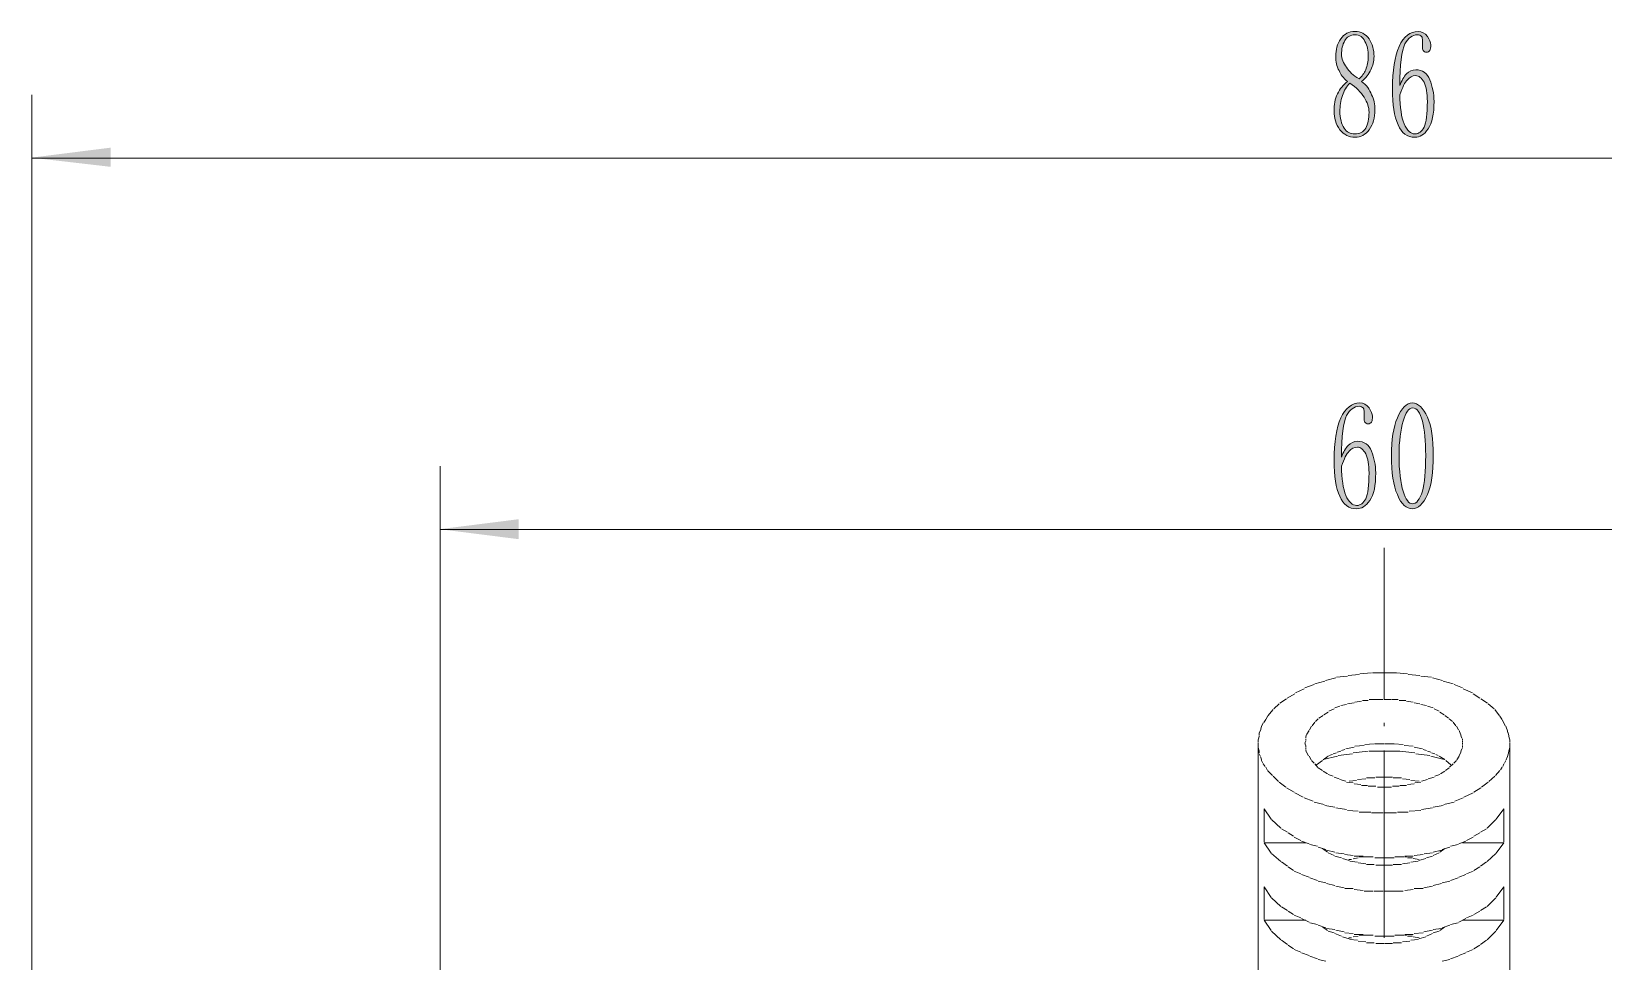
# Model space of a CAD drawing. Header units: millimetres. Extents: x 0 to 297, y 0 to 208.
# Drawn here: x 70.16 to 106.33, y 83.51 to 104.91 of the extents above; entities that cross this region are included whole.
import ezdxf

# ---------------------------------------------------------------- set-up
doc = ezdxf.new("R2010")
doc.units = ezdxf.units.MM

msp = doc.modelspace()

# ---------------------------------------------------------------- hatches: boundary and pattern name
h = msp.add_hatch(color=7)
edge = h.paths.add_edge_path(flags=0)
edge.add_spline(control_points=[(100.263678, 103.072088), (100.263678, 102.918982), (100.302131, 102.784574), (100.359633, 102.688971), (100.417136, 102.593015), (100.513092, 102.554563), (100.608694, 102.554563), (100.7237, 102.554563), (100.800606, 102.593015), (100.858108, 102.688971), (100.915611, 102.784574), (100.934661, 102.899579), (100.934661, 103.053038), (100.934661, 103.168043), (100.896208, 103.283049), (100.819656, 103.398054), (100.743103, 103.51306), (100.647147, 103.628065), (100.493689, 103.723668), (100.417136, 103.647115), (100.359633, 103.55116), (100.321181, 103.436154), (100.283081, 103.321149), (100.263678, 103.187093), (100.263678, 103.072088), (100.263678, 103.072088), (100.263678, 103.072088), (100.263678, 103.072088), (100.263678, 103.072088), (100.263678, 103.072088), (100.263678, 103.072088)], knot_values=[0, 0, 0, 0, 1, 1, 1, 2, 2, 2, 3, 3, 3, 4, 4, 4, 5, 5, 5, 6, 6, 6, 7, 7, 7, 8, 8, 8, 9, 9, 9, 10, 10, 10, 10], degree=3, periodic=1)
edge = h.paths.add_edge_path(flags=0)
edge.add_spline(control_points=[(101.068717, 103.11054), (101.068717, 102.918982), (101.030617, 102.784574), (100.934661, 102.650518), (100.858108, 102.535513), (100.743103, 102.47801), (100.608694, 102.47801), (100.474639, 102.47801), (100.359633, 102.535513), (100.263678, 102.650518), (100.168075, 102.784574), (100.129622, 102.918982), (100.129622, 103.072088), (100.129622, 103.225546), (100.149025, 103.359601), (100.206175, 103.474607), (100.263678, 103.589613), (100.340583, 103.685568), (100.436186, 103.762121), (100.340583, 103.838674), (100.283081, 103.915579), (100.244628, 104.011182), (100.187125, 104.107138), (100.168075, 104.222143), (100.168075, 104.337149), (100.168075, 104.490254), (100.206175, 104.624663), (100.283081, 104.739668), (100.359633, 104.854674), (100.474639, 104.912176), (100.608694, 104.912176), (100.743103, 104.912176), (100.858108, 104.854674), (100.934661, 104.739668), (101.011214, 104.624663), (101.049667, 104.490254), (101.049667, 104.337149), (101.049667, 104.222143), (101.030617, 104.126188), (100.973114, 104.030585), (100.934661, 103.934629), (100.858108, 103.838674), (100.762153, 103.762121), (100.877158, 103.685568), (100.953711, 103.570563), (100.992164, 103.455557), (101.049667, 103.359601), (101.068717, 103.225546), (101.068717, 103.11054), (101.068717, 103.11054), (101.068717, 103.11054), (101.068717, 103.11054), (101.068717, 103.11054), (101.068717, 103.11054), (101.068717, 103.11054)], knot_values=[0, 0, 0, 0, 1, 1, 1, 2, 2, 2, 3, 3, 3, 4, 4, 4, 5, 5, 5, 6, 6, 6, 7, 7, 7, 8, 8, 8, 9, 9, 9, 10, 10, 10, 11, 11, 11, 12, 12, 12, 13, 13, 13, 14, 14, 14, 15, 15, 15, 16, 16, 16, 17, 17, 17, 18, 18, 18, 18], degree=3, periodic=1)
edge = h.paths.add_edge_path(flags=0)
edge.add_spline(control_points=[(100.915611, 104.337149), (100.915611, 104.471204), (100.896208, 104.58621), (100.838706, 104.682165), (100.800606, 104.777768), (100.7237, 104.835271), (100.608694, 104.835271), (100.513092, 104.835271), (100.417136, 104.777768), (100.378683, 104.701215), (100.321181, 104.60526), (100.302131, 104.490254), (100.302131, 104.394651), (100.302131, 104.279646), (100.340583, 104.18369), (100.417136, 104.087735), (100.474639, 103.992132), (100.570594, 103.896176), (100.70465, 103.819624), (100.781203, 103.877126), (100.819656, 103.953679), (100.858108, 104.030585), (100.896208, 104.126188), (100.915611, 104.222143), (100.915611, 104.337149), (100.915611, 104.337149), (100.915611, 104.337149), (100.915611, 104.337149), (100.915611, 104.337149), (100.915611, 104.337149), (100.915611, 104.337149)], knot_values=[0, 0, 0, 0, 1, 1, 1, 2, 2, 2, 3, 3, 3, 4, 4, 4, 5, 5, 5, 6, 6, 6, 7, 7, 7, 8, 8, 8, 9, 9, 9, 10, 10, 10, 10], degree=3, periodic=1)
h = msp.add_hatch(color=7)
edge = h.paths.add_edge_path(flags=0)
edge.add_spline(control_points=[(101.643744, 103.455557), (101.643744, 103.168043), (101.682197, 102.938032), (101.7397, 102.784574), (101.816253, 102.631468), (101.892806, 102.554563), (101.988761, 102.554563), (102.084717, 102.554563), (102.142219, 102.612065), (102.199722, 102.708021), (102.257225, 102.823026), (102.276275, 103.014585), (102.276275, 103.302099), (102.276275, 103.493657), (102.257225, 103.628065), (102.199722, 103.743071), (102.142219, 103.838674), (102.084717, 103.896176), (102.007811, 103.896176), (101.931258, 103.896176), (101.873756, 103.858076), (101.816253, 103.800574), (101.75875, 103.743071), (101.701247, 103.628065), (101.643744, 103.455557), (101.643744, 103.455557), (101.643744, 103.455557), (101.643744, 103.455557), (101.643744, 103.455557), (101.643744, 103.455557), (101.643744, 103.455557)], knot_values=[0, 0, 0, 0, 1, 1, 1, 2, 2, 2, 3, 3, 3, 4, 4, 4, 5, 5, 5, 6, 6, 6, 7, 7, 7, 8, 8, 8, 9, 9, 9, 10, 10, 10, 10], degree=3, periodic=1)
edge = h.paths.add_edge_path(flags=0)
edge.add_spline(control_points=[(102.007811, 104.030585), (102.161269, 104.030585), (102.276275, 103.953679), (102.333778, 103.800574), (102.391281, 103.647115), (102.429381, 103.493657), (102.429381, 103.302099), (102.429381, 103.014585), (102.391281, 102.803976), (102.295325, 102.669568), (102.199722, 102.535513), (102.103767, 102.47801), (101.988761, 102.47801), (101.816253, 102.47801), (101.682197, 102.573965), (101.605292, 102.765524), (101.509689, 102.957082), (101.471236, 103.225546), (101.471236, 103.589613), (101.471236, 104.011182), (101.528739, 104.337149), (101.624694, 104.56716), (101.7397, 104.797171), (101.873756, 104.912176), (102.065314, 104.912176), (102.142219, 104.912176), (102.218772, 104.873724), (102.276275, 104.797171), (102.333778, 104.720265), (102.352828, 104.662763), (102.352828, 104.60526), (102.352828, 104.547757), (102.352828, 104.509657), (102.333778, 104.471204), (102.314728, 104.452154), (102.295325, 104.432751), (102.257225, 104.432751), (102.218772, 104.432751), (102.199722, 104.452154), (102.180319, 104.471204), (102.161269, 104.490254), (102.161269, 104.528707), (102.161269, 104.58621), (102.161269, 104.60526), (102.161269, 104.624663), (102.161269, 104.643713), (102.161269, 104.662763), (102.161269, 104.682165), (102.161269, 104.701215), (102.161269, 104.739668), (102.161269, 104.777768), (102.142219, 104.797171), (102.122817, 104.816221), (102.084717, 104.835271), (102.046264, 104.835271), (101.931258, 104.835271), (101.835303, 104.758718), (101.75875, 104.624663), (101.682197, 104.471204), (101.643744, 104.145238), (101.643744, 103.666165), (101.682197, 103.781171), (101.7397, 103.877126), (101.797203, 103.934629), (101.854706, 103.992132), (101.931258, 104.030585), (102.007811, 104.030585), (102.007811, 104.030585), (102.007811, 104.030585), (102.007811, 104.030585), (102.007811, 104.030585), (102.007811, 104.030585), (102.007811, 104.030585)], knot_values=[0, 0, 0, 0, 1, 1, 1, 2, 2, 2, 3, 3, 3, 4, 4, 4, 5, 5, 5, 6, 6, 6, 7, 7, 7, 8, 8, 8, 9, 9, 9, 10, 10, 10, 11, 11, 11, 12, 12, 12, 13, 13, 13, 14, 14, 14, 15, 15, 15, 16, 16, 16, 17, 17, 17, 18, 18, 18, 19, 19, 19, 20, 20, 20, 21, 21, 21, 22, 22, 22, 23, 23, 23, 24, 24, 24, 24], degree=3, periodic=1)
h = msp.add_hatch(color=7)
h.dxf.hatch_style = 2
h.paths.add_polyline_path([(70.164678, 102.008463), (71.985364, 102.238474), (71.985364, 101.797501)])
h = msp.add_hatch(color=7)
edge = h.paths.add_edge_path(flags=0)
edge.add_spline(control_points=[(100.302131, 94.907751), (100.302131, 94.620238), (100.340583, 94.390226), (100.398086, 94.236768), (100.474639, 94.083663), (100.551192, 94.006757), (100.647147, 94.006757), (100.743103, 94.006757), (100.800606, 94.06426), (100.858108, 94.160215), (100.915611, 94.275221), (100.934661, 94.466779), (100.934661, 94.754293), (100.934661, 94.945851), (100.915611, 95.08026), (100.858108, 95.195265), (100.800606, 95.290868), (100.743103, 95.348371), (100.666197, 95.348371), (100.589644, 95.348371), (100.532142, 95.310271), (100.474639, 95.252768), (100.417136, 95.195265), (100.359633, 95.08026), (100.302131, 94.907751), (100.302131, 94.907751), (100.302131, 94.907751), (100.302131, 94.907751), (100.302131, 94.907751), (100.302131, 94.907751), (100.302131, 94.907751)], knot_values=[0, 0, 0, 0, 1, 1, 1, 2, 2, 2, 3, 3, 3, 4, 4, 4, 5, 5, 5, 6, 6, 6, 7, 7, 7, 8, 8, 8, 9, 9, 9, 10, 10, 10, 10], degree=3, periodic=1)
edge = h.paths.add_edge_path(flags=0)
edge.add_spline(control_points=[(100.666197, 95.482779), (100.819656, 95.482779), (100.934661, 95.405874), (100.992164, 95.252768), (101.049667, 95.09931), (101.088119, 94.945851), (101.088119, 94.754293), (101.088119, 94.466779), (101.049667, 94.256171), (100.953711, 94.121763), (100.858108, 93.987707), (100.762153, 93.930204), (100.647147, 93.930204), (100.474639, 93.930204), (100.340583, 94.02616), (100.263678, 94.217718), (100.168075, 94.409276), (100.129622, 94.67774), (100.129622, 95.041807), (100.129622, 95.463376), (100.187125, 95.789343), (100.283081, 96.019354), (100.398086, 96.249365), (100.532142, 96.364371), (100.7237, 96.364371), (100.800606, 96.364371), (100.877158, 96.325918), (100.934661, 96.249365), (100.992164, 96.17246), (101.011214, 96.114957), (101.011214, 96.057454), (101.011214, 95.999951), (101.011214, 95.961851), (100.992164, 95.923399), (100.973114, 95.904349), (100.953711, 95.884946), (100.915611, 95.884946), (100.877158, 95.884946), (100.858108, 95.904349), (100.838706, 95.923399), (100.819656, 95.942449), (100.819656, 95.980901), (100.819656, 96.038404), (100.819656, 96.057454), (100.819656, 96.076857), (100.819656, 96.095907), (100.819656, 96.114957), (100.819656, 96.13436), (100.819656, 96.15341), (100.819656, 96.191863), (100.819656, 96.229963), (100.800606, 96.249365), (100.781203, 96.268415), (100.743103, 96.287465), (100.70465, 96.287465), (100.589644, 96.287465), (100.493689, 96.210913), (100.417136, 96.076857), (100.340583, 95.923399), (100.302131, 95.597785), (100.302131, 95.11836), (100.340583, 95.233365), (100.398086, 95.329321), (100.455589, 95.386824), (100.513092, 95.444326), (100.589644, 95.482779), (100.666197, 95.482779), (100.666197, 95.482779), (100.666197, 95.482779), (100.666197, 95.482779), (100.666197, 95.482779), (100.666197, 95.482779), (100.666197, 95.482779)], knot_values=[0, 0, 0, 0, 1, 1, 1, 2, 2, 2, 3, 3, 3, 4, 4, 4, 5, 5, 5, 6, 6, 6, 7, 7, 7, 8, 8, 8, 9, 9, 9, 10, 10, 10, 11, 11, 11, 12, 12, 12, 13, 13, 13, 14, 14, 14, 15, 15, 15, 16, 16, 16, 17, 17, 17, 18, 18, 18, 19, 19, 19, 20, 20, 20, 21, 21, 21, 22, 22, 22, 23, 23, 23, 24, 24, 24, 24], degree=3, periodic=1)
h = msp.add_hatch(color=7)
edge = h.paths.add_edge_path(flags=0)
edge.add_spline(control_points=[(101.931258, 96.249365), (101.854706, 96.249365), (101.7778, 96.15341), (101.720297, 95.942449), (101.662794, 95.75089), (101.624694, 95.482779), (101.624694, 95.156813), (101.624694, 94.792746), (101.662794, 94.524282), (101.720297, 94.332724), (101.7778, 94.141165), (101.854706, 94.04521), (101.931258, 94.04521), (102.027214, 94.04521), (102.103767, 94.141165), (102.161269, 94.332724), (102.218772, 94.524282), (102.237822, 94.792746), (102.237822, 95.156813), (102.237822, 95.482779), (102.218772, 95.75089), (102.161269, 95.942449), (102.103767, 96.15341), (102.046264, 96.249365), (101.931258, 96.249365), (101.931258, 96.249365), (101.931258, 96.249365), (101.931258, 96.249365), (101.931258, 96.249365), (101.931258, 96.249365), (101.931258, 96.249365)], knot_values=[0, 0, 0, 0, 1, 1, 1, 2, 2, 2, 3, 3, 3, 4, 4, 4, 5, 5, 5, 6, 6, 6, 7, 7, 7, 8, 8, 8, 9, 9, 9, 10, 10, 10, 10], degree=3, periodic=1)
edge = h.paths.add_edge_path(flags=0)
edge.add_spline(control_points=[(101.931258, 93.930204), (101.797203, 93.930204), (101.682197, 94.02616), (101.586242, 94.256171), (101.490286, 94.466779), (101.452186, 94.754293), (101.452186, 95.156813), (101.452186, 95.520879), (101.490286, 95.808393), (101.586242, 96.019354), (101.682197, 96.249365), (101.797203, 96.364371), (101.931258, 96.364371), (102.065314, 96.364371), (102.180319, 96.249365), (102.276275, 96.038404), (102.371878, 95.827443), (102.410331, 95.540282), (102.410331, 95.156813), (102.410331, 94.773343), (102.371878, 94.466779), (102.276275, 94.256171), (102.180319, 94.04521), (102.065314, 93.930204), (101.931258, 93.930204), (101.931258, 93.930204), (101.931258, 93.930204), (101.931258, 93.930204), (101.931258, 93.930204), (101.931258, 93.930204), (101.931258, 93.930204)], knot_values=[0, 0, 0, 0, 1, 1, 1, 2, 2, 2, 3, 3, 3, 4, 4, 4, 5, 5, 5, 6, 6, 6, 7, 7, 7, 8, 8, 8, 9, 9, 9, 10, 10, 10, 10], degree=3, periodic=1)
h = msp.add_hatch(color=7)
h.dxf.hatch_style = 2
h.paths.add_polyline_path([(79.555622, 93.460657), (81.376308, 93.690668), (81.376308, 93.230646)])

# ---------------------------------------------------------------- linework, layer by layer
at = {"color": 7, "lineweight": 15}
for points in [[(70.174203, 103.455557), (70.174203, 71.065971)], [(70.174203, 101.998938), (132.3467, 101.998938)], [(79.565147, 94.907751), (79.565147, 68.842765)], [(79.565147, 93.451132), (122.955756, 93.451132)], [(101.279678, 89.560346), (101.279678, 93.029563)], [(100.436186, 90.077871), (100.187125, 90.058468)], [(100.70465, 90.116324), (100.455236, 90.096921)], [(100.992164, 90.154776), (100.7237, 90.135374)], [(101.279678, 90.154776), (101.011214, 90.154776)], [(101.567192, 90.154776), (101.298728, 90.154776)], [(101.567192, 90.154776), (101.816606, 90.135374)], [(101.835303, 90.116324), (102.103767, 90.096921)], [(102.122817, 90.077871), (102.372231, 90.058468)], [(99.439589, 89.790357), (99.245914, 89.692285)], [(99.6696, 89.886313), (99.457581, 89.807996)], [(99.919014, 89.962865), (99.687944, 89.904657)], [(100.168075, 90.039771), (99.937006, 89.98121)], [(102.391281, 90.039771), (102.621997, 89.98121)], [(102.640342, 89.962865), (102.871058, 89.904657)], [(102.889403, 89.886313), (103.082725, 89.807996)], [(103.100364, 89.790357), (103.313089, 89.692638)], [(98.864914, 89.44534), (98.744264, 89.325043)], [(99.037422, 89.560346), (98.880789, 89.461568)], [(99.228981, 89.675351), (99.05365, 89.576926)], [(100.129622, 89.330688), (100.012147, 89.270363)], [(100.263678, 89.387838), (100.147261, 89.347974)], [(100.417136, 89.42629), (100.282375, 89.406535)], [(100.589644, 89.464743), (100.435833, 89.444988)], [(100.762153, 89.502843), (100.608342, 89.48344)], [(100.915611, 89.522246), (100.781203, 89.521893)], [(101.107169, 89.541296), (100.934661, 89.541296)], [(101.107169, 89.541296), (101.260275, 89.541296)], [(101.279678, 89.541296), (101.432783, 89.541296)], [(101.452186, 89.541296), (101.605644, 89.541296)], [(101.624694, 89.522246), (101.778153, 89.521893)], [(101.797203, 89.502843), (101.951014, 89.48344)], [(101.969711, 89.464743), (102.104472, 89.444988)], [(102.122817, 89.42629), (102.257578, 89.406535)], [(102.276275, 89.387838), (102.411742, 89.348326)], [(102.429381, 89.330688), (102.547208, 89.270363)], [(103.330375, 89.675351), (103.487008, 89.576574)], [(103.502883, 89.560346), (103.659517, 89.461568)], [(103.675392, 89.44534), (103.814033, 89.325749)], [(98.500494, 89.004721), (98.470861, 88.936635)], [(98.557997, 89.081274), (98.512136, 89.016363)], [(98.59645, 89.158179), (98.566817, 89.090093)], [(98.730506, 89.311285), (98.60915, 89.170526)], [(99.689003, 89.023771), (99.624092, 88.940163)], [(99.765556, 89.100676), (99.702408, 89.037529)], [(99.880561, 89.177229), (99.781431, 89.116551)], [(99.995567, 89.253782), (99.896436, 89.193104)], [(101.279678, 88.928168), (101.279678, 89.004721)], [(102.563789, 89.253782), (102.662919, 89.193104)], [(102.678794, 89.177229), (102.759581, 89.115493)], [(102.774397, 89.100676), (102.855536, 89.03894)], [(102.870353, 89.023771), (102.934911, 88.940163)], [(103.828497, 89.311285), (103.932214, 89.169468)], [(103.943503, 89.158179), (103.989717, 89.092915)], [(104.001006, 89.081274), (104.030992, 89.013188)], [(104.039458, 89.004721), (104.069092, 88.936635)], [(98.385489, 88.621251), (98.385489, 88.563749)], [(98.404892, 88.698157), (98.390428, 88.62619)], [(98.404892, 88.77471), (98.404892, 88.717207)], [(98.442992, 88.851263), (98.413358, 88.783176)], [(98.462394, 88.928168), (98.447931, 88.856201)], [(99.478042, 88.678754), (99.478042, 88.659704)], [(99.478042, 88.640654), (99.478042, 88.602201)], [(99.497092, 88.736257), (99.484039, 88.685104)], [(99.554594, 88.832213), (99.506969, 88.746135)], [(99.612097, 88.928168), (99.564472, 88.84209)], [(102.946906, 88.928168), (102.994531, 88.84209)], [(103.004408, 88.832213), (103.035806, 88.743665)], [(103.042861, 88.736257), (103.055914, 88.685104)], [(103.061911, 88.678754), (103.072494, 88.649121)], [(103.081314, 88.640654), (103.081314, 88.602201)], [(104.077911, 88.928168), (104.107544, 88.860082)], [(104.116011, 88.851263), (104.130475, 88.779296)], [(104.135414, 88.77471), (104.149878, 88.702743)], [(104.154464, 88.698157), (104.168928, 88.62619)], [(104.173514, 88.621251), (104.173514, 88.563749)], [(98.385489, 88.544699), (98.385489, 78.712782)], [(98.385489, 88.544699), (98.385489, 88.468146)], [(98.385489, 88.448743), (98.400306, 88.376776)], [(98.404892, 88.37219), (98.404892, 88.314688)], [(98.404892, 88.295638), (98.434525, 88.227551)], [(99.458992, 88.544699), (99.472044, 88.493193)], [(99.478042, 88.583151), (99.467458, 88.553165)], [(99.478042, 88.487196), (99.478042, 88.448743)], [(99.478042, 88.429693), (99.478042, 88.410643)], [(99.478042, 88.39124), (99.491094, 88.340088)], [(99.497092, 88.333738), (99.544717, 88.248013)], [(100.091522, 88.276588), (100.013206, 88.255774)], [(100.187125, 88.314688), (100.109161, 88.294226)], [(100.283081, 88.35314), (100.205117, 88.332679)], [(100.551192, 88.295638), (100.225225, 88.256832)], [(100.378683, 88.39124), (100.300719, 88.370779)], [(100.589644, 88.448743), (100.397381, 88.409938)], [(100.915611, 88.35314), (100.570242, 88.314688)], [(100.819656, 88.487196), (100.608694, 88.467793)], [(101.049667, 88.525649), (100.838706, 88.506246)], [(101.279678, 88.35314), (100.934661, 88.35314)], [(101.279678, 88.525649), (101.068717, 88.525649)], [(101.279678, 84.060188), (101.279678, 88.37219)], [(101.509689, 88.525649), (101.298728, 88.525649)], [(101.643744, 88.35314), (101.298728, 88.35314)], [(101.509689, 88.525649), (101.72065, 88.506246)], [(101.643744, 88.35314), (101.989114, 88.314688)], [(101.7397, 88.487196), (101.950661, 88.467793)], [(101.969711, 88.448743), (102.161975, 88.409938)], [(102.007811, 88.295638), (102.334131, 88.256832)], [(102.180319, 88.39124), (102.258283, 88.370779)], [(102.276275, 88.35314), (102.354239, 88.332679)], [(102.371878, 88.314688), (102.450194, 88.294226)], [(102.467833, 88.276588), (102.527453, 88.255068)], [(103.042861, 88.333738), (103.011464, 88.24519)], [(103.061911, 88.39124), (103.048858, 88.340088)], [(103.081314, 88.429693), (103.070731, 88.40006)], [(103.081314, 88.583151), (103.081314, 88.563749)], [(103.081314, 88.544699), (103.081314, 88.506246)], [(103.081314, 88.487196), (103.081314, 88.448743)], [(104.135414, 88.295638), (104.120597, 88.223671)], [(104.154464, 88.37219), (104.14, 88.300224)], [(104.173514, 88.448743), (104.15905, 88.376776)], [(104.173514, 88.544699), (104.173514, 78.712782)], [(104.173514, 88.544699), (104.173514, 88.468146)], [(98.442992, 88.219085), (98.457808, 88.146765)], [(98.462394, 88.142179), (98.492028, 88.074093)], [(98.500494, 88.065626), (98.546708, 88.000363)], [(98.557997, 87.989074), (98.587983, 87.920988)], [(98.59645, 87.912168), (98.7171, 87.791518)], [(99.554594, 88.238135), (99.602219, 88.152057)], [(99.612097, 88.142179), (99.675244, 88.079032)], [(99.689003, 88.065626), (99.753561, 87.981665)], [(99.861511, 88.142179), (99.723222, 88.042696)], [(99.765556, 87.969671), (99.864686, 87.908993)], [(99.995567, 88.238135), (99.877033, 88.157701)], [(100.206175, 88.238135), (99.879856, 88.160876)], [(99.880561, 87.893118), (99.979692, 87.83244)], [(102.352828, 88.238135), (102.66045, 88.160524)], [(102.544386, 88.238135), (102.681617, 88.158407)], [(102.678794, 87.893118), (102.579664, 87.83244)], [(102.774397, 87.969671), (102.693611, 87.907935)], [(102.697844, 88.142179), (102.817436, 88.041638)], [(102.870353, 88.065626), (102.788156, 87.983429)], [(102.946906, 88.142179), (102.883758, 88.079032)], [(103.004408, 88.238135), (102.956783, 88.152057)], [(103.943503, 87.912168), (103.841197, 87.79046)], [(104.001006, 87.989074), (103.955144, 87.92381)], [(104.039458, 88.065626), (104.009825, 87.99754)], [(104.077911, 88.142179), (104.047925, 88.074093)], [(104.116011, 88.219085), (104.086378, 88.150999)], [(98.730506, 87.778113), (98.851156, 87.657463)], [(98.864914, 87.644057), (99.022253, 87.524818)], [(99.995567, 87.816565), (100.111983, 87.776701)], [(100.129622, 87.759063), (100.246392, 87.719199)], [(100.263678, 87.70156), (100.399144, 87.662049)], [(100.417136, 87.644057), (100.570947, 87.624301)], [(100.647147, 87.682157), (100.474286, 87.662754)], [(100.589644, 87.605604), (100.743456, 87.585849)], [(100.858108, 87.72061), (100.665844, 87.701207)], [(100.762153, 87.567151), (100.896561, 87.567151)], [(101.068717, 87.73966), (100.877158, 87.73966)], [(100.915611, 87.548101), (101.088119, 87.548101)], [(101.279678, 87.759063), (101.087767, 87.75871)], [(101.279678, 87.529051), (101.126219, 87.529051)], [(101.279678, 87.759063), (101.471236, 87.75871)], [(101.452186, 87.529051), (101.298728, 87.529051)], [(101.624694, 87.548101), (101.471236, 87.548101)], [(101.490286, 87.73966), (101.682197, 87.73966)], [(101.797203, 87.567151), (101.643744, 87.567151)], [(101.701247, 87.72061), (101.874108, 87.701207)], [(101.969711, 87.605604), (101.8159, 87.585849)], [(101.892806, 87.682157), (102.084717, 87.662754)], [(102.122817, 87.644057), (101.988056, 87.624301)], [(102.276275, 87.70156), (102.140808, 87.662049)], [(102.429381, 87.759063), (102.294267, 87.719551)], [(102.563789, 87.816565), (102.447019, 87.776701)], [(103.675392, 87.644057), (103.518053, 87.524818)], [(103.828497, 87.778113), (103.689856, 87.658521)], [(99.037422, 87.509649), (99.2124, 87.411224)], [(99.228981, 87.394643), (99.423008, 87.296571)], [(99.439589, 87.279638), (99.651961, 87.201674)], [(99.6696, 87.184035), (99.900669, 87.125474)], [(102.889403, 87.184035), (102.658686, 87.125474)], [(103.100364, 87.279638), (102.907042, 87.201321)], [(103.330375, 87.394643), (103.11765, 87.296924)], [(103.502883, 87.509649), (103.34625, 87.410871)], [(98.519897, 87.030576), (98.519897, 86.26399)], [(98.519897, 87.030576), (98.681469, 86.792451)], [(99.919014, 87.107482), (100.149378, 87.068324)], [(100.168075, 87.049979), (100.417489, 87.011174)], [(100.436186, 86.992476), (100.6856, 86.973074)], [(100.70465, 86.954024), (100.973114, 86.954024)], [(100.992164, 86.934974), (101.260628, 86.934621)], [(101.567192, 86.934974), (101.298728, 86.934621)], [(101.835303, 86.954024), (101.586242, 86.954024)], [(102.122817, 86.992476), (101.854353, 86.973074)], [(102.391281, 87.049979), (102.141514, 87.011174)], [(102.640342, 87.107482), (102.409978, 87.068324)], [(104.039458, 87.030576), (103.859542, 86.793157)], [(104.039458, 87.030576), (104.039458, 86.26399)], [(98.692406, 86.781515), (98.908306, 86.584665)], [(98.922417, 86.570554), (99.059294, 86.491179)], [(99.075522, 86.474951), (99.194056, 86.394518)], [(103.483481, 86.474951), (103.346603, 86.395224)], [(103.636939, 86.570554), (103.499708, 86.491179)], [(103.8479, 86.781515), (103.650697, 86.584313)], [(98.519897, 86.24494), (98.681469, 86.006463)], [(99.478042, 86.24494), (98.538947, 86.24494)], [(99.209578, 86.378996), (99.365506, 86.299974)], [(99.382086, 86.28304), (99.556006, 86.224479)], [(99.573997, 86.206488), (99.747211, 86.167329)], [(99.765556, 86.148985), (99.939475, 86.090071)], [(99.861511, 86.110885), (99.980044, 86.030451)], [(102.678794, 86.110885), (102.560261, 86.030451)], [(102.7938, 86.148985), (102.619881, 86.090071)], [(102.985358, 86.206488), (102.812144, 86.167329)], [(103.157867, 86.28304), (103.002997, 86.224126)], [(103.081314, 86.24494), (104.020408, 86.24494)], [(103.330375, 86.378996), (103.174447, 86.299974)], [(104.039458, 86.24494), (103.859542, 86.007521)], [(98.692406, 85.995879), (98.9076, 85.818785)], [(98.922417, 85.803968), (99.060353, 85.704485)], [(99.957114, 86.072432), (100.149378, 86.033274)], [(99.995567, 86.014929), (100.131739, 85.95531)], [(100.149025, 85.938376), (100.303189, 85.898865)], [(100.168075, 86.014929), (100.359986, 85.995526)], [(100.321181, 85.880874), (100.475697, 85.841363)], [(100.378683, 85.976476), (100.570947, 85.957074)], [(100.493689, 85.861471), (100.472522, 85.859707)], [(100.493689, 85.861471), (100.532142, 85.861471)], [(100.493689, 85.823371), (100.66655, 85.803615)], [(100.6856, 85.899924), (100.569889, 85.880168)], [(100.589644, 85.938376), (100.800606, 85.938024)], [(100.6856, 85.784918), (100.858461, 85.765515)], [(100.838706, 85.918974), (100.70465, 85.918974)], [(100.819656, 85.918974), (101.030617, 85.918974)], [(100.877158, 85.746465), (101.049667, 85.746465)], [(101.279678, 85.899924), (101.068717, 85.899924)], [(101.279678, 85.727415), (101.088119, 85.727415)], [(101.509689, 85.899924), (101.298728, 85.899924)], [(101.471236, 85.727415), (101.298728, 85.727415)], [(101.682197, 85.746465), (101.490286, 85.746465)], [(101.7397, 85.918974), (101.528739, 85.918974)], [(101.873756, 85.784918), (101.700894, 85.765515)], [(101.720297, 85.918974), (101.7397, 85.918974)], [(101.950308, 85.938376), (101.75875, 85.938024)], [(101.75875, 85.918974), (101.797908, 85.917915)], [(101.816253, 85.899924), (101.931611, 85.899571)], [(102.065314, 85.823371), (101.892453, 85.803615)], [(101.950308, 85.880874), (102.085069, 85.861118)], [(102.180319, 85.976476), (101.969358, 85.957074)], [(102.237822, 85.880874), (102.083658, 85.841363)], [(102.391281, 86.014929), (102.199369, 85.995526)], [(102.391281, 85.938376), (102.255814, 85.898513)], [(102.544386, 86.014929), (102.408214, 85.95531)], [(102.601889, 86.072432), (102.409625, 86.033274)], [(103.636939, 85.803968), (103.499003, 85.704485)], [(103.8479, 85.995879), (103.65105, 85.818079)], [(99.075522, 85.688963), (99.194056, 85.608882)], [(99.209578, 85.59336), (99.3648, 85.534093)], [(99.382086, 85.516454), (99.556006, 85.457893)], [(99.573997, 85.439901), (99.747917, 85.380988)], [(99.765556, 85.363349), (99.938769, 85.32419)], [(102.7938, 85.363349), (102.620233, 85.32419)], [(102.985358, 85.439901), (102.811439, 85.380988)], [(103.157867, 85.516454), (103.002997, 85.45754)], [(103.330375, 85.59336), (103.175506, 85.534093)], [(103.483481, 85.688963), (103.346603, 85.609588)], [(98.519897, 85.22894), (98.519897, 84.481757)], [(98.519897, 85.22894), (98.681469, 84.990815)], [(99.957114, 85.305846), (100.149378, 85.266688)], [(100.168075, 85.248343), (100.360339, 85.209185)], [(100.378683, 85.19084), (100.570594, 85.19084)], [(100.589644, 85.171438), (100.800606, 85.152035)], [(100.819656, 85.133338), (101.030617, 85.133338)], [(101.049667, 85.133338), (101.260628, 85.133338)], [(101.509689, 85.133338), (101.298728, 85.133338)], [(101.509689, 85.133338), (101.720297, 85.133338)], [(101.950308, 85.171438), (101.758397, 85.152035)], [(102.180319, 85.19084), (101.969358, 85.19084)], [(102.391281, 85.248343), (102.199017, 85.209185)], [(102.601889, 85.305846), (102.409625, 85.266688)], [(104.039458, 85.22894), (103.859542, 84.991521)], [(104.039458, 85.22894), (104.039458, 84.481757)], [(98.692406, 84.979879), (98.908306, 84.783382)], [(98.922417, 84.769271), (99.059294, 84.689543)], [(99.075522, 84.673315), (99.194056, 84.593235)], [(103.483481, 84.673315), (103.346603, 84.593588)], [(103.636939, 84.769271), (103.499708, 84.689543)], [(103.8479, 84.979879), (103.650697, 84.782676)], [(98.519897, 84.462354), (98.681469, 84.224229)], [(99.478042, 84.462354), (98.538947, 84.462354)], [(99.209578, 84.57736), (99.3648, 84.518446)], [(99.382086, 84.500807), (99.556711, 84.422138)], [(99.573997, 84.404851), (99.747211, 84.365693)], [(99.765556, 84.347349), (99.939475, 84.288788)], [(99.861511, 84.309249), (99.980044, 84.228815)], [(99.957114, 84.270796), (100.149025, 84.251393)], [(102.601889, 84.270796), (102.409978, 84.251393)], [(102.678794, 84.309249), (102.560261, 84.228815)], [(102.7938, 84.347349), (102.619881, 84.288788)], [(102.985358, 84.404851), (102.812144, 84.365693)], [(103.157867, 84.500807), (103.001939, 84.421785)], [(103.081314, 84.462354), (104.020408, 84.462354)], [(103.330375, 84.57736), (103.175506, 84.518446)], [(104.039458, 84.462354), (103.859542, 84.224935)], [(98.692406, 84.213293), (98.908306, 84.016796)], [(98.922417, 84.002685), (99.060353, 83.902849)], [(99.995567, 84.213293), (100.131033, 84.173782)], [(100.149025, 84.15579), (100.303894, 84.096524)], [(100.168075, 84.232343), (100.360339, 84.193538)], [(100.321181, 84.079238), (100.475697, 84.039726)], [(100.378683, 84.17484), (100.570947, 84.155438)], [(100.493689, 84.060188), (100.472522, 84.058071)], [(100.493689, 84.060188), (100.532142, 84.060188)], [(100.493689, 84.021735), (100.66655, 84.001979)], [(100.6856, 84.098288), (100.569889, 84.078532)], [(100.589644, 84.13674), (100.800606, 84.13674)], [(100.6856, 83.983282), (100.858461, 83.963879)], [(100.838706, 84.117338), (100.70465, 84.117338)], [(100.819656, 84.117338), (101.030617, 84.117338)], [(100.877158, 83.945182), (101.049667, 83.944829)], [(101.279678, 84.098288), (101.068717, 84.098288)], [(101.279678, 83.925779), (101.088119, 83.925779)], [(101.509689, 84.098288), (101.298728, 84.098288)], [(101.471236, 83.925779), (101.298728, 83.925779)], [(101.682197, 83.945182), (101.490286, 83.944829)], [(101.7397, 84.117338), (101.528739, 84.117338)], [(101.873756, 83.983282), (101.700894, 83.963879)], [(101.720297, 84.117338), (101.7397, 84.117338)], [(101.950308, 84.13674), (101.75875, 84.13674)], [(101.75875, 84.117338), (101.797908, 84.116632)], [(101.816253, 84.098288), (101.931611, 84.098288)], [(102.065314, 84.021735), (101.892453, 84.001979)], [(101.950308, 84.079238), (102.085069, 84.059482)], [(102.180319, 84.17484), (101.969358, 84.155438)], [(102.237822, 84.079238), (102.083658, 84.039726)], [(102.391281, 84.232343), (102.199017, 84.193538)], [(102.391281, 84.15579), (102.255108, 84.096171)], [(102.544386, 84.213293), (102.409272, 84.173782)], [(103.636939, 84.002685), (103.499003, 83.902849)], [(103.8479, 84.213293), (103.650697, 84.01609)], [(99.075522, 83.887679), (99.194056, 83.807246)], [(99.209578, 83.791724), (99.3648, 83.732457)], [(99.382086, 83.715171), (99.556006, 83.656257)], [(99.573997, 83.638265), (99.747917, 83.579351)], [(99.765556, 83.561713), (99.938769, 83.522554)], [(102.7938, 83.561713), (102.620233, 83.522554)], [(102.985358, 83.638265), (102.811439, 83.579351)], [(103.157867, 83.715171), (103.002997, 83.655904)], [(103.330375, 83.791724), (103.175506, 83.732457)], [(103.483481, 83.887679), (103.346603, 83.807951)]]:
    msp.add_lwpolyline(points, dxfattribs=at)
at = {"color": 7, "lineweight": 0}
for points, knots in [([(101.068717, 103.11054), (101.068717, 102.918982), (101.030617, 102.784574), (100.934661, 102.650518), (100.858108, 102.535513), (100.743103, 102.47801), (100.608694, 102.47801), (100.474639, 102.47801), (100.359633, 102.535513), (100.263678, 102.650518), (100.168075, 102.784574), (100.129622, 102.918982), (100.129622, 103.072088), (100.129622, 103.225546), (100.149025, 103.359601), (100.206175, 103.474607), (100.263678, 103.589613), (100.340583, 103.685568), (100.436186, 103.762121), (100.340583, 103.838674), (100.283081, 103.915579), (100.244628, 104.011182), (100.187125, 104.107138), (100.168075, 104.222143), (100.168075, 104.337149), (100.168075, 104.490254), (100.206175, 104.624663), (100.283081, 104.739668), (100.359633, 104.854674), (100.474639, 104.912176), (100.608694, 104.912176), (100.743103, 104.912176), (100.858108, 104.854674), (100.934661, 104.739668), (101.011214, 104.624663), (101.049667, 104.490254), (101.049667, 104.337149), (101.049667, 104.222143), (101.030617, 104.126188), (100.973114, 104.030585), (100.934661, 103.934629), (100.858108, 103.838674), (100.762153, 103.762121), (100.877158, 103.685568), (100.953711, 103.570563), (100.992164, 103.455557), (101.049667, 103.359601), (101.068717, 103.225546), (101.068717, 103.11054), (101.068717, 103.11054), (101.068717, 103.11054), (101.068717, 103.11054), (101.068717, 103.11054), (101.068717, 103.11054), (101.068717, 103.11054)], [0, 0, 0, 0, 1, 1, 1, 2, 2, 2, 3, 3, 3, 4, 4, 4, 5, 5, 5, 6, 6, 6, 7, 7, 7, 8, 8, 8, 9, 9, 9, 10, 10, 10, 11, 11, 11, 12, 12, 12, 13, 13, 13, 14, 14, 14, 15, 15, 15, 16, 16, 16, 17, 17, 17, 18, 18, 18, 18]), ([(102.007811, 104.030585), (102.161269, 104.030585), (102.276275, 103.953679), (102.333778, 103.800574), (102.391281, 103.647115), (102.429381, 103.493657), (102.429381, 103.302099), (102.429381, 103.014585), (102.391281, 102.803976), (102.295325, 102.669568), (102.199722, 102.535513), (102.103767, 102.47801), (101.988761, 102.47801), (101.816253, 102.47801), (101.682197, 102.573965), (101.605292, 102.765524), (101.509689, 102.957082), (101.471236, 103.225546), (101.471236, 103.589613), (101.471236, 104.011182), (101.528739, 104.337149), (101.624694, 104.56716), (101.7397, 104.797171), (101.873756, 104.912176), (102.065314, 104.912176), (102.142219, 104.912176), (102.218772, 104.873724), (102.276275, 104.797171), (102.333778, 104.720265), (102.352828, 104.662763), (102.352828, 104.60526), (102.352828, 104.547757), (102.352828, 104.509657), (102.333778, 104.471204), (102.314728, 104.452154), (102.295325, 104.432751), (102.257225, 104.432751), (102.218772, 104.432751), (102.199722, 104.452154), (102.180319, 104.471204), (102.161269, 104.490254), (102.161269, 104.528707), (102.161269, 104.58621), (102.161269, 104.60526), (102.161269, 104.624663), (102.161269, 104.643713), (102.161269, 104.662763), (102.161269, 104.682165), (102.161269, 104.701215), (102.161269, 104.739668), (102.161269, 104.777768), (102.142219, 104.797171), (102.122817, 104.816221), (102.084717, 104.835271), (102.046264, 104.835271), (101.931258, 104.835271), (101.835303, 104.758718), (101.75875, 104.624663), (101.682197, 104.471204), (101.643744, 104.145238), (101.643744, 103.666165), (101.682197, 103.781171), (101.7397, 103.877126), (101.797203, 103.934629), (101.854706, 103.992132), (101.931258, 104.030585), (102.007811, 104.030585), (102.007811, 104.030585), (102.007811, 104.030585), (102.007811, 104.030585), (102.007811, 104.030585), (102.007811, 104.030585), (102.007811, 104.030585)], [0, 0, 0, 0, 1, 1, 1, 2, 2, 2, 3, 3, 3, 4, 4, 4, 5, 5, 5, 6, 6, 6, 7, 7, 7, 8, 8, 8, 9, 9, 9, 10, 10, 10, 11, 11, 11, 12, 12, 12, 13, 13, 13, 14, 14, 14, 15, 15, 15, 16, 16, 16, 17, 17, 17, 18, 18, 18, 19, 19, 19, 20, 20, 20, 21, 21, 21, 22, 22, 22, 23, 23, 23, 24, 24, 24, 24]), ([(100.915611, 104.337149), (100.915611, 104.471204), (100.896208, 104.58621), (100.838706, 104.682165), (100.800606, 104.777768), (100.7237, 104.835271), (100.608694, 104.835271), (100.513092, 104.835271), (100.417136, 104.777768), (100.378683, 104.701215), (100.321181, 104.60526), (100.302131, 104.490254), (100.302131, 104.394651), (100.302131, 104.279646), (100.340583, 104.18369), (100.417136, 104.087735), (100.474639, 103.992132), (100.570594, 103.896176), (100.70465, 103.819624), (100.781203, 103.877126), (100.819656, 103.953679), (100.858108, 104.030585), (100.896208, 104.126188), (100.915611, 104.222143), (100.915611, 104.337149), (100.915611, 104.337149), (100.915611, 104.337149), (100.915611, 104.337149), (100.915611, 104.337149), (100.915611, 104.337149), (100.915611, 104.337149)], [0, 0, 0, 0, 1, 1, 1, 2, 2, 2, 3, 3, 3, 4, 4, 4, 5, 5, 5, 6, 6, 6, 7, 7, 7, 8, 8, 8, 9, 9, 9, 10, 10, 10, 10]), ([(101.643744, 103.455557), (101.643744, 103.168043), (101.682197, 102.938032), (101.7397, 102.784574), (101.816253, 102.631468), (101.892806, 102.554563), (101.988761, 102.554563), (102.084717, 102.554563), (102.142219, 102.612065), (102.199722, 102.708021), (102.257225, 102.823026), (102.276275, 103.014585), (102.276275, 103.302099), (102.276275, 103.493657), (102.257225, 103.628065), (102.199722, 103.743071), (102.142219, 103.838674), (102.084717, 103.896176), (102.007811, 103.896176), (101.931258, 103.896176), (101.873756, 103.858076), (101.816253, 103.800574), (101.75875, 103.743071), (101.701247, 103.628065), (101.643744, 103.455557), (101.643744, 103.455557), (101.643744, 103.455557), (101.643744, 103.455557), (101.643744, 103.455557), (101.643744, 103.455557), (101.643744, 103.455557)], [0, 0, 0, 0, 1, 1, 1, 2, 2, 2, 3, 3, 3, 4, 4, 4, 5, 5, 5, 6, 6, 6, 7, 7, 7, 8, 8, 8, 9, 9, 9, 10, 10, 10, 10]), ([(100.263678, 103.072088), (100.263678, 102.918982), (100.302131, 102.784574), (100.359633, 102.688971), (100.417136, 102.593015), (100.513092, 102.554563), (100.608694, 102.554563), (100.7237, 102.554563), (100.800606, 102.593015), (100.858108, 102.688971), (100.915611, 102.784574), (100.934661, 102.899579), (100.934661, 103.053038), (100.934661, 103.168043), (100.896208, 103.283049), (100.819656, 103.398054), (100.743103, 103.51306), (100.647147, 103.628065), (100.493689, 103.723668), (100.417136, 103.647115), (100.359633, 103.55116), (100.321181, 103.436154), (100.283081, 103.321149), (100.263678, 103.187093), (100.263678, 103.072088), (100.263678, 103.072088), (100.263678, 103.072088), (100.263678, 103.072088), (100.263678, 103.072088), (100.263678, 103.072088), (100.263678, 103.072088)], [0, 0, 0, 0, 1, 1, 1, 2, 2, 2, 3, 3, 3, 4, 4, 4, 5, 5, 5, 6, 6, 6, 7, 7, 7, 8, 8, 8, 9, 9, 9, 10, 10, 10, 10]), ([(100.666197, 95.482779), (100.819656, 95.482779), (100.934661, 95.405874), (100.992164, 95.252768), (101.049667, 95.09931), (101.088119, 94.945851), (101.088119, 94.754293), (101.088119, 94.466779), (101.049667, 94.256171), (100.953711, 94.121763), (100.858108, 93.987707), (100.762153, 93.930204), (100.647147, 93.930204), (100.474639, 93.930204), (100.340583, 94.02616), (100.263678, 94.217718), (100.168075, 94.409276), (100.129622, 94.67774), (100.129622, 95.041807), (100.129622, 95.463376), (100.187125, 95.789343), (100.283081, 96.019354), (100.398086, 96.249365), (100.532142, 96.364371), (100.7237, 96.364371), (100.800606, 96.364371), (100.877158, 96.325918), (100.934661, 96.249365), (100.992164, 96.17246), (101.011214, 96.114957), (101.011214, 96.057454), (101.011214, 95.999951), (101.011214, 95.961851), (100.992164, 95.923399), (100.973114, 95.904349), (100.953711, 95.884946), (100.915611, 95.884946), (100.877158, 95.884946), (100.858108, 95.904349), (100.838706, 95.923399), (100.819656, 95.942449), (100.819656, 95.980901), (100.819656, 96.038404), (100.819656, 96.057454), (100.819656, 96.076857), (100.819656, 96.095907), (100.819656, 96.114957), (100.819656, 96.13436), (100.819656, 96.15341), (100.819656, 96.191863), (100.819656, 96.229963), (100.800606, 96.249365), (100.781203, 96.268415), (100.743103, 96.287465), (100.70465, 96.287465), (100.589644, 96.287465), (100.493689, 96.210913), (100.417136, 96.076857), (100.340583, 95.923399), (100.302131, 95.597785), (100.302131, 95.11836), (100.340583, 95.233365), (100.398086, 95.329321), (100.455589, 95.386824), (100.513092, 95.444326), (100.589644, 95.482779), (100.666197, 95.482779), (100.666197, 95.482779), (100.666197, 95.482779), (100.666197, 95.482779), (100.666197, 95.482779), (100.666197, 95.482779), (100.666197, 95.482779)], [0, 0, 0, 0, 1, 1, 1, 2, 2, 2, 3, 3, 3, 4, 4, 4, 5, 5, 5, 6, 6, 6, 7, 7, 7, 8, 8, 8, 9, 9, 9, 10, 10, 10, 11, 11, 11, 12, 12, 12, 13, 13, 13, 14, 14, 14, 15, 15, 15, 16, 16, 16, 17, 17, 17, 18, 18, 18, 19, 19, 19, 20, 20, 20, 21, 21, 21, 22, 22, 22, 23, 23, 23, 24, 24, 24, 24]), ([(101.931258, 93.930204), (101.797203, 93.930204), (101.682197, 94.02616), (101.586242, 94.256171), (101.490286, 94.466779), (101.452186, 94.754293), (101.452186, 95.156813), (101.452186, 95.520879), (101.490286, 95.808393), (101.586242, 96.019354), (101.682197, 96.249365), (101.797203, 96.364371), (101.931258, 96.364371), (102.065314, 96.364371), (102.180319, 96.249365), (102.276275, 96.038404), (102.371878, 95.827443), (102.410331, 95.540282), (102.410331, 95.156813), (102.410331, 94.773343), (102.371878, 94.466779), (102.276275, 94.256171), (102.180319, 94.04521), (102.065314, 93.930204), (101.931258, 93.930204), (101.931258, 93.930204), (101.931258, 93.930204), (101.931258, 93.930204), (101.931258, 93.930204), (101.931258, 93.930204), (101.931258, 93.930204)], [0, 0, 0, 0, 1, 1, 1, 2, 2, 2, 3, 3, 3, 4, 4, 4, 5, 5, 5, 6, 6, 6, 7, 7, 7, 8, 8, 8, 9, 9, 9, 10, 10, 10, 10]), ([(101.931258, 96.249365), (101.854706, 96.249365), (101.7778, 96.15341), (101.720297, 95.942449), (101.662794, 95.75089), (101.624694, 95.482779), (101.624694, 95.156813), (101.624694, 94.792746), (101.662794, 94.524282), (101.720297, 94.332724), (101.7778, 94.141165), (101.854706, 94.04521), (101.931258, 94.04521), (102.027214, 94.04521), (102.103767, 94.141165), (102.161269, 94.332724), (102.218772, 94.524282), (102.237822, 94.792746), (102.237822, 95.156813), (102.237822, 95.482779), (102.218772, 95.75089), (102.161269, 95.942449), (102.103767, 96.15341), (102.046264, 96.249365), (101.931258, 96.249365), (101.931258, 96.249365), (101.931258, 96.249365), (101.931258, 96.249365), (101.931258, 96.249365), (101.931258, 96.249365), (101.931258, 96.249365)], [0, 0, 0, 0, 1, 1, 1, 2, 2, 2, 3, 3, 3, 4, 4, 4, 5, 5, 5, 6, 6, 6, 7, 7, 7, 8, 8, 8, 9, 9, 9, 10, 10, 10, 10]), ([(100.302131, 94.907751), (100.302131, 94.620238), (100.340583, 94.390226), (100.398086, 94.236768), (100.474639, 94.083663), (100.551192, 94.006757), (100.647147, 94.006757), (100.743103, 94.006757), (100.800606, 94.06426), (100.858108, 94.160215), (100.915611, 94.275221), (100.934661, 94.466779), (100.934661, 94.754293), (100.934661, 94.945851), (100.915611, 95.08026), (100.858108, 95.195265), (100.800606, 95.290868), (100.743103, 95.348371), (100.666197, 95.348371), (100.589644, 95.348371), (100.532142, 95.310271), (100.474639, 95.252768), (100.417136, 95.195265), (100.359633, 95.08026), (100.302131, 94.907751), (100.302131, 94.907751), (100.302131, 94.907751), (100.302131, 94.907751), (100.302131, 94.907751), (100.302131, 94.907751), (100.302131, 94.907751)], [0, 0, 0, 0, 1, 1, 1, 2, 2, 2, 3, 3, 3, 4, 4, 4, 5, 5, 5, 6, 6, 6, 7, 7, 7, 8, 8, 8, 9, 9, 9, 10, 10, 10, 10])]:
    msp.add_open_spline(points, degree=3, knots=knots, dxfattribs=at)

doc.saveas('drawing.dxf')
